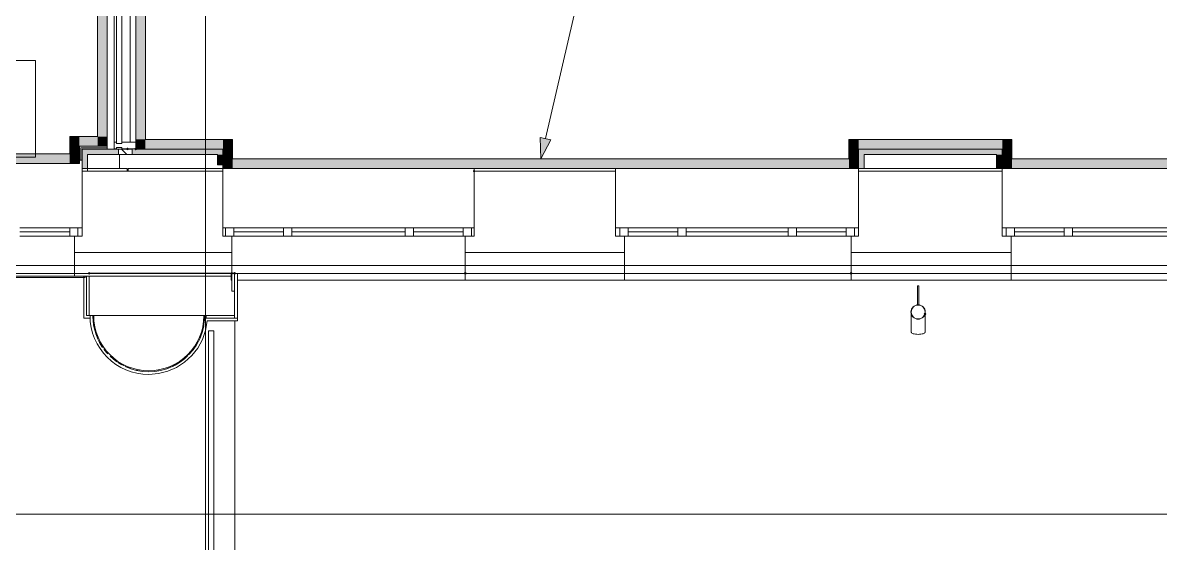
# Model space of a CAD drawing. Header units: millimetres. Extents: x -546 to 1681, y -650 to 1730.
# Drawn here: x 595.9 to 678.3, y 285.8 to 323.4 of the extents above; entities that cross this region are included whole.
import ezdxf

# ---------------------------------------------------------------- set-up
doc = ezdxf.new("R2010")
doc.units = ezdxf.units.MM

msp = doc.modelspace()

# ---------------------------------------------------------------- hatches: boundary and pattern name
at = {"true_color": 0xf1d696}
h = msp.add_hatch(color=41, dxfattribs=at)
h.dxf.hatch_style = 2
h.paths.add_polyline_path([(601.347, 370.171), (602.047, 370.171), (602.047, 315.204), (601.347, 315.204)])
h = msp.add_hatch(color=41, dxfattribs=at)
h.dxf.hatch_style = 2
h.paths.add_polyline_path([(604.816, 315.004), (604.116, 315.004), (604.116, 370.473), (604.816, 370.473)])
h = msp.add_hatch(color=41, dxfattribs=at)
h.dxf.hatch_style = 2
h.paths.add_polyline_path([(599.329, 315.204), (600.029, 315.204), (600.029, 314.504)])
h = msp.add_hatch(color=41, dxfattribs=at)
h.dxf.hatch_style = 2
h.paths.add_polyline_path([(599.329, 314.504), (599.329, 315.204), (600.029, 314.504)])
h = msp.add_hatch(color=41, dxfattribs=at)
h.dxf.hatch_style = 2
h.paths.add_polyline_path([(601.347, 315.204), (601.347, 314.504), (600.029, 314.504), (600.029, 315.204)])
h = msp.add_hatch(color=41, dxfattribs=at)
h.dxf.hatch_style = 2
h.paths.add_polyline_path([(601.347, 315.204), (602.047, 315.204), (602.047, 314.504)])
h = msp.add_hatch(color=41, dxfattribs=at)
h.dxf.hatch_style = 2
h.paths.add_polyline_path([(601.347, 314.504), (601.347, 315.204), (602.047, 314.504)])
h = msp.add_hatch(color=41, dxfattribs=at)
h.dxf.hatch_style = 2
h.paths.add_polyline_path([(604.816, 315.004), (604.816, 314.304), (604.116, 314.304)])
h = msp.add_hatch(color=41, dxfattribs=at)
h.dxf.hatch_style = 2
h.paths.add_polyline_path([(604.116, 315.004), (604.816, 315.004), (604.116, 314.304)])
h = msp.add_hatch(color=41, dxfattribs=at)
h.dxf.hatch_style = 2
h.paths.add_polyline_path([(610.428, 315.004), (610.428, 314.304), (604.816, 314.304), (604.816, 315.004)])
h = msp.add_hatch(color=41, dxfattribs=at)
h.dxf.hatch_style = 2
h.paths.add_polyline_path([(610.428, 314.304), (611.129, 315.004), (611.129, 314.304)])
h = msp.add_hatch(color=41, dxfattribs=at)
h.dxf.hatch_style = 2
h.paths.add_polyline_path([(610.428, 315.004), (611.129, 315.004), (610.428, 314.304)])
at = {"true_color": 0x0077b0}
h = msp.add_hatch(color=144, dxfattribs=at)
h.dxf.hatch_style = 2
h.paths.add_polyline_path([(633.454, 313.604), (633.401, 315.148), (634.181, 314.967)])
at = {"true_color": 0xf1d696}
h = msp.add_hatch(color=41, dxfattribs=at)
h.dxf.hatch_style = 2
h.paths.add_polyline_path([(655.778, 315.004), (656.478, 315.004), (656.478, 314.304)])
h = msp.add_hatch(color=41, dxfattribs=at)
h.dxf.hatch_style = 2
h.paths.add_polyline_path([(655.778, 314.304), (655.778, 315.004), (656.478, 314.304)])
h = msp.add_hatch(color=41, dxfattribs=at)
h.dxf.hatch_style = 2
h.paths.add_polyline_path([(666.879, 315.004), (666.879, 314.304), (656.478, 314.304), (656.478, 315.004)])
h = msp.add_hatch(color=41, dxfattribs=at)
h.dxf.hatch_style = 2
h.paths.add_polyline_path([(666.879, 314.304), (667.579, 315.004), (667.579, 314.304)])
h = msp.add_hatch(color=41, dxfattribs=at)
h.dxf.hatch_style = 2
h.paths.add_polyline_path([(666.879, 315.004), (667.579, 315.004), (666.879, 314.304)])
h = msp.add_hatch(color=41, dxfattribs=at)
h.dxf.hatch_style = 2
h.paths.add_polyline_path([(599.329, 313.954), (599.329, 313.254), (556.133, 313.254), (556.133, 313.954)])
h = msp.add_hatch(color=41, dxfattribs=at)
h.dxf.hatch_style = 2
h.paths.add_polyline_path([(599.329, 314.504), (600.029, 314.504), (600.029, 313.954), (599.329, 313.954)])
h = msp.add_hatch(color=41, dxfattribs=at)
h.dxf.hatch_style = 2
h.paths.add_polyline_path([(599.329, 313.954), (600.029, 313.954), (600.029, 313.254)])
h = msp.add_hatch(color=41, dxfattribs=at)
h.dxf.hatch_style = 2
h.paths.add_polyline_path([(599.329, 313.254), (599.329, 313.954), (600.029, 313.254)])
h = msp.add_hatch(color=7)
h.dxf.hatch_style = 2
h.paths.add_polyline_path([(600.238, 312.704), (600.228, 312.704), (600.228, 314.304), (600.629, 314.304), (600.629, 312.904), (600.238, 312.904)])
h = msp.add_hatch(color=7)
h.dxf.hatch_style = 2
h.paths.add_polyline_path([(602.867, 313.904), (600.629, 313.904), (600.629, 314.304), (602.867, 314.304)])
h = msp.add_hatch(color=7)
h.dxf.hatch_style = 2
h.paths.add_polyline_path([(603.607, 314.314), (603.58, 314.378), (603.517, 314.404), (603.453, 314.378), (603.427, 314.314), (603.427, 314.304), (603.453, 314.241), (603.517, 314.214), (603.58, 314.241), (603.607, 314.304)])
h = msp.add_hatch(color=7)
h.dxf.hatch_style = 2
h.paths.add_polyline_path([(603.867, 314.304), (610.428, 314.304), (610.428, 313.904), (603.867, 313.904)])
h = msp.add_hatch(color=7)
h.dxf.hatch_style = 2
h.paths.add_polyline_path([(604.027, 314.304), (604.053, 314.241), (604.117, 314.214), (604.18, 314.241), (604.207, 314.304), (604.207, 314.314), (604.18, 314.378), (604.117, 314.404), (604.053, 314.378), (604.027, 314.314)])
h = msp.add_hatch(color=41, dxfattribs=at)
h.dxf.hatch_style = 2
h.paths.add_polyline_path([(611.129, 313.604), (610.428, 313.604), (610.428, 314.304), (611.129, 314.304)])
h = msp.add_hatch(color=41, dxfattribs=at)
h.dxf.hatch_style = 2
h.paths.add_polyline_path([(655.778, 314.304), (656.478, 314.304), (656.478, 313.604), (655.778, 313.604)])
h = msp.add_hatch(color=7)
h.dxf.hatch_style = 2
h.paths.add_polyline_path([(656.879, 312.904), (656.478, 312.904), (656.478, 314.304), (656.879, 314.304)])
h = msp.add_hatch(color=7)
h.dxf.hatch_style = 2
h.paths.add_polyline_path([(656.879, 314.304), (666.879, 314.304), (666.879, 313.904), (656.879, 313.904)])
h = msp.add_hatch(color=41, dxfattribs=at)
h.dxf.hatch_style = 2
h.paths.add_polyline_path([(667.579, 313.604), (666.879, 313.604), (666.879, 314.304), (667.579, 314.304)])
h = msp.add_hatch(color=7)
h.dxf.hatch_style = 2
h.paths.add_polyline_path([(610.428, 313.154), (610.028, 313.154), (610.028, 313.904), (610.428, 313.904)])
h = msp.add_hatch(color=41, dxfattribs=at)
h.dxf.hatch_style = 2
h.paths.add_polyline_path([(611.129, 313.604), (611.129, 312.904), (610.428, 312.904)])
h = msp.add_hatch(color=41, dxfattribs=at)
h.dxf.hatch_style = 2
h.paths.add_polyline_path([(610.428, 313.604), (611.129, 313.604), (610.428, 312.904)])
h = msp.add_hatch(color=41, dxfattribs=at)
h.dxf.hatch_style = 2
h.paths.add_polyline_path([(655.778, 313.604), (655.778, 312.904), (611.129, 312.904), (611.129, 313.604)])
h = msp.add_hatch(color=41, dxfattribs=at)
h.dxf.hatch_style = 2
h.paths.add_polyline_path([(655.778, 313.604), (656.478, 313.604), (656.478, 312.904)])
h = msp.add_hatch(color=41, dxfattribs=at)
h.dxf.hatch_style = 2
h.paths.add_polyline_path([(655.778, 312.904), (655.778, 313.604), (656.478, 312.904)])
h = msp.add_hatch(color=7)
h.dxf.hatch_style = 2
h.paths.add_polyline_path([(666.479, 312.904), (666.479, 313.904), (666.879, 313.904), (666.879, 312.904)])
h = msp.add_hatch(color=41, dxfattribs=at)
h.dxf.hatch_style = 2
h.paths.add_polyline_path([(667.579, 313.604), (667.579, 312.904), (666.879, 312.904)])
h = msp.add_hatch(color=41, dxfattribs=at)
h.dxf.hatch_style = 2
h.paths.add_polyline_path([(666.879, 313.604), (667.579, 313.604), (666.879, 312.904)])
h = msp.add_hatch(color=41, dxfattribs=at)
h.dxf.hatch_style = 2
h.paths.add_polyline_path([(683.59, 313.604), (683.59, 312.904), (667.579, 312.904), (667.579, 313.604)])
h = msp.add_hatch(color=7)
h.dxf.hatch_style = 2
h.paths.add_polyline_path([(628.628, 312.794), (628.564, 312.768), (628.538, 312.704), (628.564, 312.641), (628.628, 312.614), (628.693, 312.641), (628.719, 312.704), (628.693, 312.768)])
h = msp.add_hatch(color=7)
h.dxf.hatch_style = 2
h.paths.add_polyline_path([(600.833, 305.306), (600.806, 305.37), (600.743, 305.396), (600.679, 305.37), (600.653, 305.306), (600.679, 305.241), (600.743, 305.214), (600.806, 305.241)])
h = msp.add_hatch(color=7)
h.dxf.hatch_style = 2
h.paths.add_polyline_path([(610.988, 305.304), (611.014, 305.241), (611.078, 305.214), (611.141, 305.241), (611.168, 305.304), (611.141, 305.37), (611.078, 305.396), (611.014, 305.37)])
h = msp.add_hatch(color=7)
h.dxf.hatch_style = 2
h.paths.add_polyline_path([(611.369, 305.306), (611.342, 305.37), (611.279, 305.396), (611.215, 305.37), (611.189, 305.306), (611.215, 305.241), (611.279, 305.214), (611.342, 305.241)])
h = msp.add_hatch(color=7)
h.dxf.hatch_style = 2
h.paths.add_polyline_path([(627.988, 305.214), (628.052, 305.241), (628.078, 305.304), (628.052, 305.368), (627.988, 305.394), (627.978, 305.394), (627.914, 305.368), (627.888, 305.304), (627.914, 305.241), (627.978, 305.214)])
h = msp.add_hatch(color=7)
h.dxf.hatch_style = 2
h.paths.add_polyline_path([(655.938, 305.214), (656.002, 305.241), (656.028, 305.304), (656.002, 305.368), (655.938, 305.394), (655.928, 305.394), (655.864, 305.368), (655.838, 305.304), (655.864, 305.241), (655.928, 305.214)])
h = msp.add_hatch(color=7)
h.dxf.hatch_style = 2
h.paths.add_polyline_path([(661.381, 302.373), (661.355, 302.437), (661.291, 302.463), (661.227, 302.437), (661.201, 302.373), (661.201, 302.361), (661.227, 302.298), (661.291, 302.271), (661.355, 302.298), (661.381, 302.361)])

# ---------------------------------------------------------------- linework, layer by layer
at = {"color": 7, "lineweight": 0}
for points in [[(609.173, 197.821), (609.173, 730.152)], [(602.047, 314.504), (602.047, 370.973)], [(602.047, 315.204), (602.047, 370.871)], [(604.116, 371.173), (604.116, 314.304)], [(601.347, 370.171), (601.347, 315.204)], [(604.816, 315.004), (604.816, 370.473)], [(602.547, 314.814), (602.547, 332.764)], [(602.717, 332.864), (602.717, 314.714)], [(603.117, 314.714), (603.117, 332.864)], [(603.717, 314.814), (603.717, 332.764)], [(604.117, 332.764), (604.117, 314.814)], [(599.329, 315.204), (600.029, 315.204)], [(599.329, 315.204), (599.329, 313.954)], [(601.347, 315.204), (600.029, 315.204)], [(602.047, 314.504), (602.047, 315.204)], [(602.717, 314.814), (602.547, 314.814)], [(602.547, 314.814), (602.547, 314.314)], [(602.717, 314.714), (602.717, 314.814)], [(604.117, 314.814), (603.117, 314.814)], [(603.117, 314.814), (603.117, 314.714)], [(604.117, 314.314), (604.117, 314.814)], [(611.128, 315.004), (604.816, 315.004)], [(611.128, 315.004), (611.128, 314.304)], [(655.778, 315.004), (656.478, 315.004)], [(655.778, 315.004), (655.778, 313.604)], [(667.579, 315.004), (656.478, 315.004)], [(667.579, 315.004), (667.579, 314.304)], [(599.329, 313.954), (556.133, 313.954)], [(602.047, 314.504), (600.029, 314.504)], [(600.029, 314.504), (600.029, 313.504)], [(600.029, 313.954), (600.029, 314.504)], [(600.029, 314.504), (602.047, 314.504)], [(600.029, 313.254), (600.029, 313.954)], [(602.047, 314.394), (600.139, 314.394)], [(600.139, 314.394), (600.139, 313.504)], [(600.229, 314.304), (603.517, 314.304)], [(600.229, 312.704), (600.229, 314.304)], [(602.047, 314.304), (602.047, 314.504)], [(602.547, 314.314), (602.717, 314.314)], [(603.117, 314.714), (602.717, 314.714)], [(602.717, 314.714), (603.117, 314.714)], [(602.717, 314.314), (602.717, 314.414)], [(602.717, 314.414), (603.117, 314.414)], [(602.867, 313.904), (602.867, 314.304)], [(603.478, 313.904), (603.076, 314.306)], [(603.117, 314.414), (603.117, 314.314)], [(603.117, 314.314), (604.117, 314.314)], [(604.116, 314.314), (603.217, 314.314)], [(603.517, 314.304), (603.867, 314.304)], [(603.867, 313.904), (603.867, 314.314)], [(604.116, 314.304), (604.816, 314.304)], [(604.767, 314.304), (605.017, 314.304)], [(604.816, 314.304), (610.428, 314.304)], [(610.428, 314.304), (605.017, 314.304)], [(610.428, 313.154), (610.428, 314.304)], [(610.428, 314.304), (610.428, 312.904)], [(611.128, 313.604), (611.128, 314.304)], [(666.879, 314.304), (656.478, 314.304)], [(656.478, 314.304), (656.478, 312.704)], [(656.478, 313.604), (656.478, 314.304)], [(656.478, 314.304), (666.879, 314.304)], [(666.879, 312.704), (666.879, 314.304)], [(666.879, 314.304), (666.879, 312.904)], [(667.579, 313.604), (667.579, 314.304)], [(556.133, 313.254), (600.029, 313.254)], [(582.629, 313.254), (600.029, 313.254)], [(600.029, 313.504), (600.229, 313.504)], [(600.029, 313.254), (600.029, 313.504)], [(600.629, 313.904), (610.028, 313.904)], [(600.629, 312.704), (600.629, 313.904)], [(602.947, 312.904), (602.947, 313.904)], [(610.028, 313.904), (610.028, 313.154)], [(610.028, 313.154), (610.428, 313.154)], [(610.428, 313.154), (610.428, 312.904)], [(655.778, 313.604), (611.128, 313.604)], [(656.478, 312.904), (656.478, 313.604)], [(656.878, 313.904), (666.479, 313.904)], [(656.878, 312.904), (656.878, 313.904)], [(666.479, 313.904), (666.479, 312.904)], [(683.59, 313.604), (667.579, 313.604)], [(603.502, 312.904), (600.229, 312.904)], [(600.229, 312.704), (610.428, 312.704)], [(600.229, 312.704), (600.229, 308.604)], [(603.502, 312.704), (603.502, 312.904)], [(610.428, 312.904), (603.572, 312.904)], [(603.572, 312.904), (603.572, 312.704)], [(610.428, 312.704), (610.428, 312.904)], [(610.428, 312.904), (628.628, 312.904)], [(610.428, 312.904), (611.128, 312.904)], [(610.428, 308.604), (610.428, 312.704)], [(611.128, 312.904), (656.478, 312.904)], [(638.878, 312.904), (628.628, 312.904)], [(628.628, 312.904), (628.628, 312.704)], [(628.628, 312.704), (638.878, 312.704)], [(628.628, 312.704), (628.628, 308.604)], [(638.878, 312.704), (638.878, 312.904)], [(638.878, 312.904), (656.478, 312.904)], [(638.878, 308.604), (638.878, 312.704)], [(656.478, 312.904), (656.878, 312.904)], [(656.478, 312.704), (656.478, 308.604)], [(666.879, 312.704), (656.478, 312.704)], [(656.878, 312.904), (666.879, 312.904)], [(666.879, 312.904), (684.479, 312.904)], [(666.879, 312.904), (667.579, 312.904)], [(666.879, 308.604), (666.879, 312.704)], [(667.579, 312.904), (684.29, 312.904)], [(595.729, 308.604), (599.329, 308.604)], [(599.329, 308.304), (595.729, 308.304)], [(599.329, 308.004), (599.329, 308.604)], [(599.329, 308.604), (600.229, 308.604)], [(600.229, 308.604), (599.329, 308.604)], [(599.929, 308.604), (599.929, 308.004)], [(600.229, 308.604), (600.229, 308.004)], [(600.229, 308.004), (600.229, 308.604)], [(611.228, 308.604), (610.428, 308.604)], [(610.428, 308.604), (610.428, 308.004)], [(611.228, 308.604), (610.428, 308.604)], [(610.428, 308.604), (610.428, 308.004)], [(610.628, 308.604), (610.628, 308.004)], [(611.228, 308.004), (611.228, 308.604)], [(611.228, 308.604), (614.828, 308.604)], [(614.828, 308.304), (611.228, 308.304)], [(614.828, 308.004), (614.828, 308.604)], [(614.828, 308.604), (615.428, 308.604)], [(615.428, 308.604), (614.828, 308.604)], [(615.428, 308.604), (615.428, 308.004)], [(615.428, 308.604), (623.628, 308.604)], [(623.628, 308.304), (615.428, 308.304)], [(623.628, 308.004), (623.628, 308.604)], [(623.628, 308.604), (624.228, 308.604)], [(624.228, 308.604), (623.628, 308.604)], [(624.228, 308.604), (624.228, 308.004)], [(624.228, 308.604), (627.828, 308.604)], [(627.828, 308.304), (624.228, 308.304)], [(627.828, 308.004), (627.828, 308.604)], [(627.828, 308.604), (628.628, 308.604)], [(628.628, 308.604), (627.828, 308.604)], [(628.428, 308.604), (628.428, 308.004)], [(628.628, 308.604), (628.628, 308.004)], [(628.628, 308.004), (628.628, 308.604)], [(639.778, 308.604), (638.878, 308.604)], [(638.878, 308.604), (638.878, 308.004)], [(639.778, 308.604), (638.878, 308.604)], [(638.878, 308.604), (638.878, 308.004)], [(639.178, 308.604), (639.178, 308.004)], [(639.778, 308.004), (639.778, 308.604)], [(639.778, 308.604), (643.378, 308.604)], [(643.378, 308.304), (639.778, 308.304)], [(643.378, 308.004), (643.378, 308.604)], [(643.378, 308.604), (643.978, 308.604)], [(643.978, 308.604), (643.378, 308.604)], [(643.978, 308.604), (643.978, 308.004)], [(643.978, 308.604), (651.378, 308.604)], [(651.378, 308.304), (643.978, 308.304)], [(651.378, 308.004), (651.378, 308.604)], [(651.378, 308.604), (651.978, 308.604)], [(651.978, 308.604), (651.378, 308.604)], [(651.978, 308.604), (651.978, 308.004)], [(651.978, 308.604), (655.578, 308.604)], [(655.578, 308.304), (651.978, 308.304)], [(655.578, 308.004), (655.578, 308.604)], [(655.578, 308.604), (656.478, 308.604)], [(656.478, 308.604), (655.578, 308.604)], [(656.178, 308.604), (656.178, 308.004)], [(656.478, 308.604), (656.478, 308.004)], [(656.478, 308.004), (656.478, 308.604)], [(667.779, 308.604), (666.879, 308.604)], [(666.879, 308.604), (666.879, 308.004)], [(667.779, 308.604), (666.879, 308.604)], [(666.879, 308.604), (666.879, 308.004)], [(667.179, 308.604), (667.179, 308.004)], [(667.779, 308.004), (667.779, 308.604)], [(667.779, 308.604), (671.379, 308.604)], [(671.379, 308.304), (667.779, 308.304)], [(671.379, 308.004), (671.379, 308.604)], [(671.379, 308.604), (671.979, 308.604)], [(671.979, 308.604), (671.379, 308.604)], [(671.979, 308.604), (671.979, 308.004)], [(671.979, 308.604), (679.379, 308.604)], [(679.379, 308.304), (671.979, 308.304)], [(599.329, 308.004), (595.729, 308.004)], [(600.229, 308.004), (599.329, 308.004)], [(599.329, 308.004), (600.229, 308.004)], [(599.679, 308.004), (599.679, 306.804)], [(610.428, 308.004), (611.228, 308.004)], [(610.428, 308.004), (611.228, 308.004)], [(611.078, 306.804), (611.078, 308.004)], [(614.828, 308.004), (611.228, 308.004)], [(615.428, 308.004), (614.828, 308.004)], [(614.828, 308.004), (615.428, 308.004)], [(623.628, 308.004), (615.428, 308.004)], [(624.228, 308.004), (623.628, 308.004)], [(623.628, 308.004), (624.228, 308.004)], [(627.828, 308.004), (624.228, 308.004)], [(628.628, 308.004), (627.828, 308.004)], [(627.828, 308.004), (628.628, 308.004)], [(627.978, 308.004), (627.978, 306.804)], [(638.878, 308.004), (639.778, 308.004)], [(638.878, 308.004), (639.778, 308.004)], [(639.528, 306.804), (639.528, 308.004)], [(643.378, 308.004), (639.778, 308.004)], [(643.978, 308.004), (643.378, 308.004)], [(643.378, 308.004), (643.978, 308.004)], [(651.378, 308.004), (643.978, 308.004)], [(651.978, 308.004), (651.378, 308.004)], [(651.378, 308.004), (651.978, 308.004)], [(655.578, 308.004), (651.978, 308.004)], [(656.478, 308.004), (655.578, 308.004)], [(655.578, 308.004), (656.478, 308.004)], [(655.928, 308.004), (655.928, 306.804)], [(666.879, 308.004), (667.779, 308.004)], [(666.879, 308.004), (667.779, 308.004)], [(667.529, 306.804), (667.529, 308.004)], [(671.379, 308.004), (667.779, 308.004)], [(671.979, 308.004), (671.379, 308.004)], [(671.379, 308.004), (671.979, 308.004)], [(679.379, 308.004), (671.979, 308.004)], [(611.078, 306.804), (599.679, 306.804)], [(599.679, 306.804), (599.679, 305.104)], [(611.078, 305.306), (611.078, 306.804)], [(639.528, 306.804), (627.978, 306.804)], [(627.978, 306.804), (627.978, 304.804)], [(639.528, 304.804), (639.528, 306.804)], [(667.529, 306.804), (655.928, 306.804)], [(655.928, 306.804), (655.928, 304.804)], [(667.529, 304.804), (667.529, 306.804)], [(187.211, 305.871), (804.173, 305.871)], [(600.452, 305.004), (579.977, 305.004)], [(583.279, 305.304), (599.679, 305.304)], [(599.679, 305.104), (583.279, 305.104)], [(599.679, 305.304), (600.743, 305.304)], [(599.679, 305.104), (600.552, 305.104)], [(600.352, 302.056), (600.352, 305.104)], [(600.452, 305.004), (600.452, 305.104)], [(600.552, 305.104), (600.552, 302.256)], [(600.743, 305.104), (600.552, 305.104)], [(611.078, 305.306), (600.743, 305.306)], [(611.078, 305.304), (600.743, 305.304)], [(600.743, 305.104), (600.743, 302.256)], [(611.078, 305.104), (600.743, 305.104)], [(600.752, 302.256), (600.752, 305.104)], [(611.023, 305.304), (611.023, 304.804)], [(611.078, 305.306), (611.279, 305.306)], [(611.279, 305.304), (611.078, 305.304)], [(611.078, 305.104), (611.078, 305.304)], [(611.078, 304.004), (611.078, 305.104)], [(611.479, 305.304), (611.279, 305.304)], [(611.279, 305.304), (611.279, 304.004)], [(627.978, 305.304), (611.479, 305.304)], [(611.479, 302.056), (611.479, 305.304)], [(639.528, 305.304), (627.988, 305.304)], [(655.928, 305.304), (639.528, 305.304)], [(655.938, 305.304), (667.529, 305.304)], [(683.929, 305.304), (667.529, 305.304)], [(611.023, 304.804), (611.078, 304.804)], [(627.978, 304.804), (611.479, 304.804)], [(627.978, 304.804), (639.528, 304.804)], [(655.928, 304.804), (639.528, 304.804)], [(655.928, 304.804), (667.529, 304.804)], [(660.741, 304.404), (660.741, 303.012)], [(660.841, 304.404), (660.741, 304.404)], [(660.841, 303.012), (660.841, 304.404)], [(683.929, 304.804), (667.529, 304.804)], [(611.279, 304.004), (611.078, 304.004)], [(611.279, 302.256), (611.279, 304.004)], [(660.791, 301.984), (660.686, 301.995), (660.589, 302.025), (660.5, 302.073), (660.423, 302.136), (660.36, 302.213), (660.312, 302.301), (660.282, 302.399), (660.271, 302.504), (660.282, 302.609), (660.312, 302.707), (660.36, 302.795), (660.423, 302.872), (660.5, 302.935), (660.589, 302.983), (660.686, 303.014), (660.791, 303.024)], [(660.791, 302.004), (660.69, 302.014), (660.596, 302.043), (660.512, 302.089), (660.438, 302.15), (660.376, 302.224), (660.33, 302.309), (660.301, 302.403), (660.291, 302.504), (660.301, 302.605), (660.33, 302.699), (660.376, 302.784), (660.438, 302.858), (660.512, 302.919), (660.596, 302.965), (660.69, 302.994), (660.791, 303.004)], [(660.791, 303.024), (660.896, 303.014), (660.994, 302.983), (661.082, 302.935), (661.159, 302.872), (661.222, 302.795), (661.27, 302.707), (661.3, 302.609), (661.311, 302.504), (661.3, 302.399), (661.27, 302.301), (661.222, 302.213), (661.159, 302.136), (661.082, 302.073), (660.994, 302.025), (660.896, 301.995), (660.791, 301.984)], [(660.791, 303.004), (660.892, 302.994), (660.986, 302.965), (661.071, 302.919), (661.145, 302.858), (661.206, 302.784), (661.252, 302.699), (661.281, 302.605), (661.291, 302.504), (661.281, 302.403), (661.252, 302.309), (661.206, 302.224), (661.145, 302.15), (661.071, 302.089), (660.986, 302.043), (660.892, 302.014), (660.791, 302.004)], [(600.805, 302.056), (600.352, 302.056)], [(600.552, 302.256), (600.743, 302.256)], [(600.743, 302.256), (601.068, 302.256)], [(605.057, 297.984), (604.622, 298.006), (604.199, 298.071), (603.792, 298.176), (603.401, 298.319), (603.029, 298.498), (602.678, 298.711), (602.35, 298.956), (602.048, 299.23), (601.774, 299.533), (601.529, 299.86), (601.315, 300.211), (601.136, 300.583), (600.993, 300.974), (600.888, 301.382), (600.824, 301.804), (600.802, 302.239), (600.802, 302.256)], [(601.375, 300.539), (601.213, 300.947), (601.096, 301.369), (601.026, 301.801), (601.002, 302.239), (601.002, 302.256)], [(609.046, 302.256), (601.068, 302.256)], [(605.057, 298.25), (604.649, 298.271), (604.253, 298.331), (603.87, 298.43), (603.504, 298.564), (603.155, 298.732), (602.826, 298.932), (602.519, 299.161), (602.236, 299.419), (601.979, 299.702), (601.749, 300.009), (601.549, 300.338), (601.381, 300.687), (601.247, 301.053), (601.149, 301.435), (601.089, 301.831), (601.068, 302.239), (601.068, 302.256)], [(601.068, 302.256), (609.046, 302.256)], [(609.046, 302.256), (609.046, 302.239), (609.025, 301.831), (608.965, 301.435), (608.867, 301.053), (608.732, 300.687), (608.564, 300.338), (608.365, 300.009), (608.135, 299.702), (607.878, 299.419), (607.594, 299.161), (607.287, 298.932), (606.958, 298.732), (606.61, 298.564), (606.243, 298.43), (605.861, 298.331), (605.465, 298.271), (605.057, 298.25)], [(609.107, 302.056), (609.057, 301.575), (608.949, 301.104)], [(609.046, 302.256), (611.279, 302.256)], [(609.112, 302.256), (609.112, 302.239), (609.094, 301.861)], [(609.211, 302.056), (609.107, 302.056)], [(609.174, 301.167), (609.294, 301.854)], [(609.211, 302.256), (609.211, 302.056)], [(609.211, 302.056), (611.479, 302.056)], [(611.479, 301.856), (609.294, 301.856)], [(611.279, 302.256), (611.279, 302.056)], [(611.283, 274.569), (611.283, 301.856)], [(611.479, 301.856), (611.479, 302.056)], [(660.291, 302.35), (660.291, 302.373)], [(660.291, 302.322), (660.291, 302.35)], [(660.291, 302.293), (660.291, 302.322)], [(660.291, 302.261), (660.291, 302.293)], [(660.291, 302.227), (660.291, 302.261)], [(660.291, 302.192), (660.291, 302.227)], [(660.291, 302.154), (660.291, 302.192)], [(660.291, 302.115), (660.291, 302.154)], [(660.291, 302.074), (660.291, 302.115)], [(660.291, 302.031), (660.291, 302.074)], [(660.291, 301.986), (660.291, 302.031)], [(660.291, 301.94), (660.291, 301.986)], [(660.291, 301.892), (660.291, 301.94)], [(660.291, 301.843), (660.291, 301.892)], [(660.291, 301.793), (660.291, 301.843)], [(660.291, 301.741), (660.291, 301.793)], [(660.291, 301.689), (660.291, 301.741)], [(660.291, 301.635), (660.291, 301.689)], [(660.291, 301.58), (660.291, 301.635)], [(661.291, 302.361), (661.291, 302.334)], [(661.291, 302.334), (661.291, 302.305)], [(661.291, 302.305), (661.291, 302.275)], [(661.291, 302.275), (661.291, 302.242)], [(661.291, 302.242), (661.291, 302.207)], [(661.291, 302.207), (661.291, 302.17)], [(661.291, 302.17), (661.291, 302.131)], [(661.291, 302.131), (661.291, 302.091)], [(661.291, 302.091), (661.291, 302.049)], [(661.291, 302.049), (661.291, 302.005)], [(661.291, 302.005), (661.291, 301.959)], [(661.291, 301.959), (661.291, 301.912)], [(661.291, 301.912), (661.291, 301.864)], [(661.291, 301.864), (661.291, 301.814)], [(661.291, 301.814), (661.291, 301.763)], [(661.291, 301.763), (661.291, 301.711)], [(661.291, 301.711), (661.291, 301.657)], [(661.291, 301.657), (661.291, 301.603)], [(661.291, 301.603), (661.291, 301.547)], [(601.097, 301.363), (601.055, 301.582)], [(601.314, 300.679), (601.22, 300.926)], [(608.944, 301.086), (608.774, 300.619), (608.549, 300.178), (608.272, 299.768), (607.946, 299.393)], [(608.866, 300.848), (608.754, 300.574)], [(608.943, 300.507), (609.174, 301.167)], [(609.042, 301.489), (608.977, 301.202)], [(609.379, 301.139), (609.379, 277.939)], [(609.779, 301.139), (609.379, 301.139)], [(609.779, 277.939), (609.779, 301.139)], [(660.291, 301.524), (660.291, 301.58)], [(660.291, 301.467), (660.291, 301.524)], [(660.291, 301.467), (660.291, 301.042)], [(660.791, 300.888), (660.69, 300.891), (660.596, 300.9), (660.512, 300.915), (660.438, 300.933), (660.376, 300.956), (660.33, 300.982), (660.301, 301.011), (660.291, 301.042)], [(661.291, 301.042), (661.281, 301.011), (661.252, 300.982), (661.206, 300.956), (661.145, 300.933), (661.071, 300.915), (660.986, 300.9), (660.892, 300.891), (660.791, 300.888)], [(661.291, 301.547), (661.291, 301.491)], [(661.291, 301.491), (661.291, 301.467)], [(661.291, 301.042), (661.291, 301.467)], [(601.718, 299.937), (601.549, 300.205), (601.401, 300.484)], [(601.634, 300.065), (601.492, 300.306)], [(608.587, 300.243), (608.432, 299.991)], [(608.607, 299.894), (608.943, 300.507)], [(602.093, 299.471), (601.794, 299.83)], [(602.048, 299.52), (601.863, 299.739)], [(602.749, 298.904), (602.498, 299.092), (602.263, 299.299)], [(602.544, 299.056), (602.326, 299.241)], [(607.9, 299.347), (607.641, 299.114), (607.363, 298.903)], [(607.75, 299.208), (607.528, 299.024)], [(607.659, 298.872), (608.175, 299.344)], [(608.212, 299.692), (608.019, 299.47)], [(608.175, 299.344), (608.607, 299.894)], [(603.274, 298.596), (602.796, 298.872)], [(603.11, 298.682), (602.869, 298.824)], [(605.057, 298.184), (604.614, 298.208), (604.177, 298.281), (603.752, 298.4), (603.34, 298.565)], [(603.728, 298.407), (603.482, 298.502)], [(606.765, 298.561), (606.355, 298.397), (605.931, 298.279), (605.497, 298.208), (605.057, 298.184)], [(606.607, 298.492), (606.361, 298.399)], [(606.432, 298.212), (607.072, 298.492)], [(607.352, 298.896), (607.067, 298.718), (606.769, 298.563)], [(607.212, 298.804), (606.97, 298.663)], [(607.072, 298.492), (607.659, 298.872)], [(604.383, 298.24), (604.165, 298.283)], [(605.057, 297.984), (605.753, 298.041)], [(605.933, 298.28), (605.718, 298.238)], [(605.753, 298.041), (606.432, 298.212)], [(187.211, 287.871), (807.358, 287.871)]]:
    msp.add_lwpolyline(points, dxfattribs=at)
at = {"color": 144, "lineweight": 0, "true_color": 0x0077b0}
for points in [[(633.791, 315.058), (641.745, 349.342)], [(633.401, 315.148), (634.181, 314.967)], [(633.453, 313.604), (633.401, 315.148)], [(633.453, 313.604), (634.181, 314.967)]]:
    msp.add_lwpolyline(points, dxfattribs=at)
at = {"color": 253, "lineweight": 0, "true_color": 0x999999}
for points in [[(581.846, 320.715), (596.846, 320.715)], [(596.846, 320.715), (596.846, 313.715)], [(596.846, 313.715), (581.846, 313.715)]]:
    msp.add_lwpolyline(points, dxfattribs=at)

doc.saveas('drawing.dxf')
